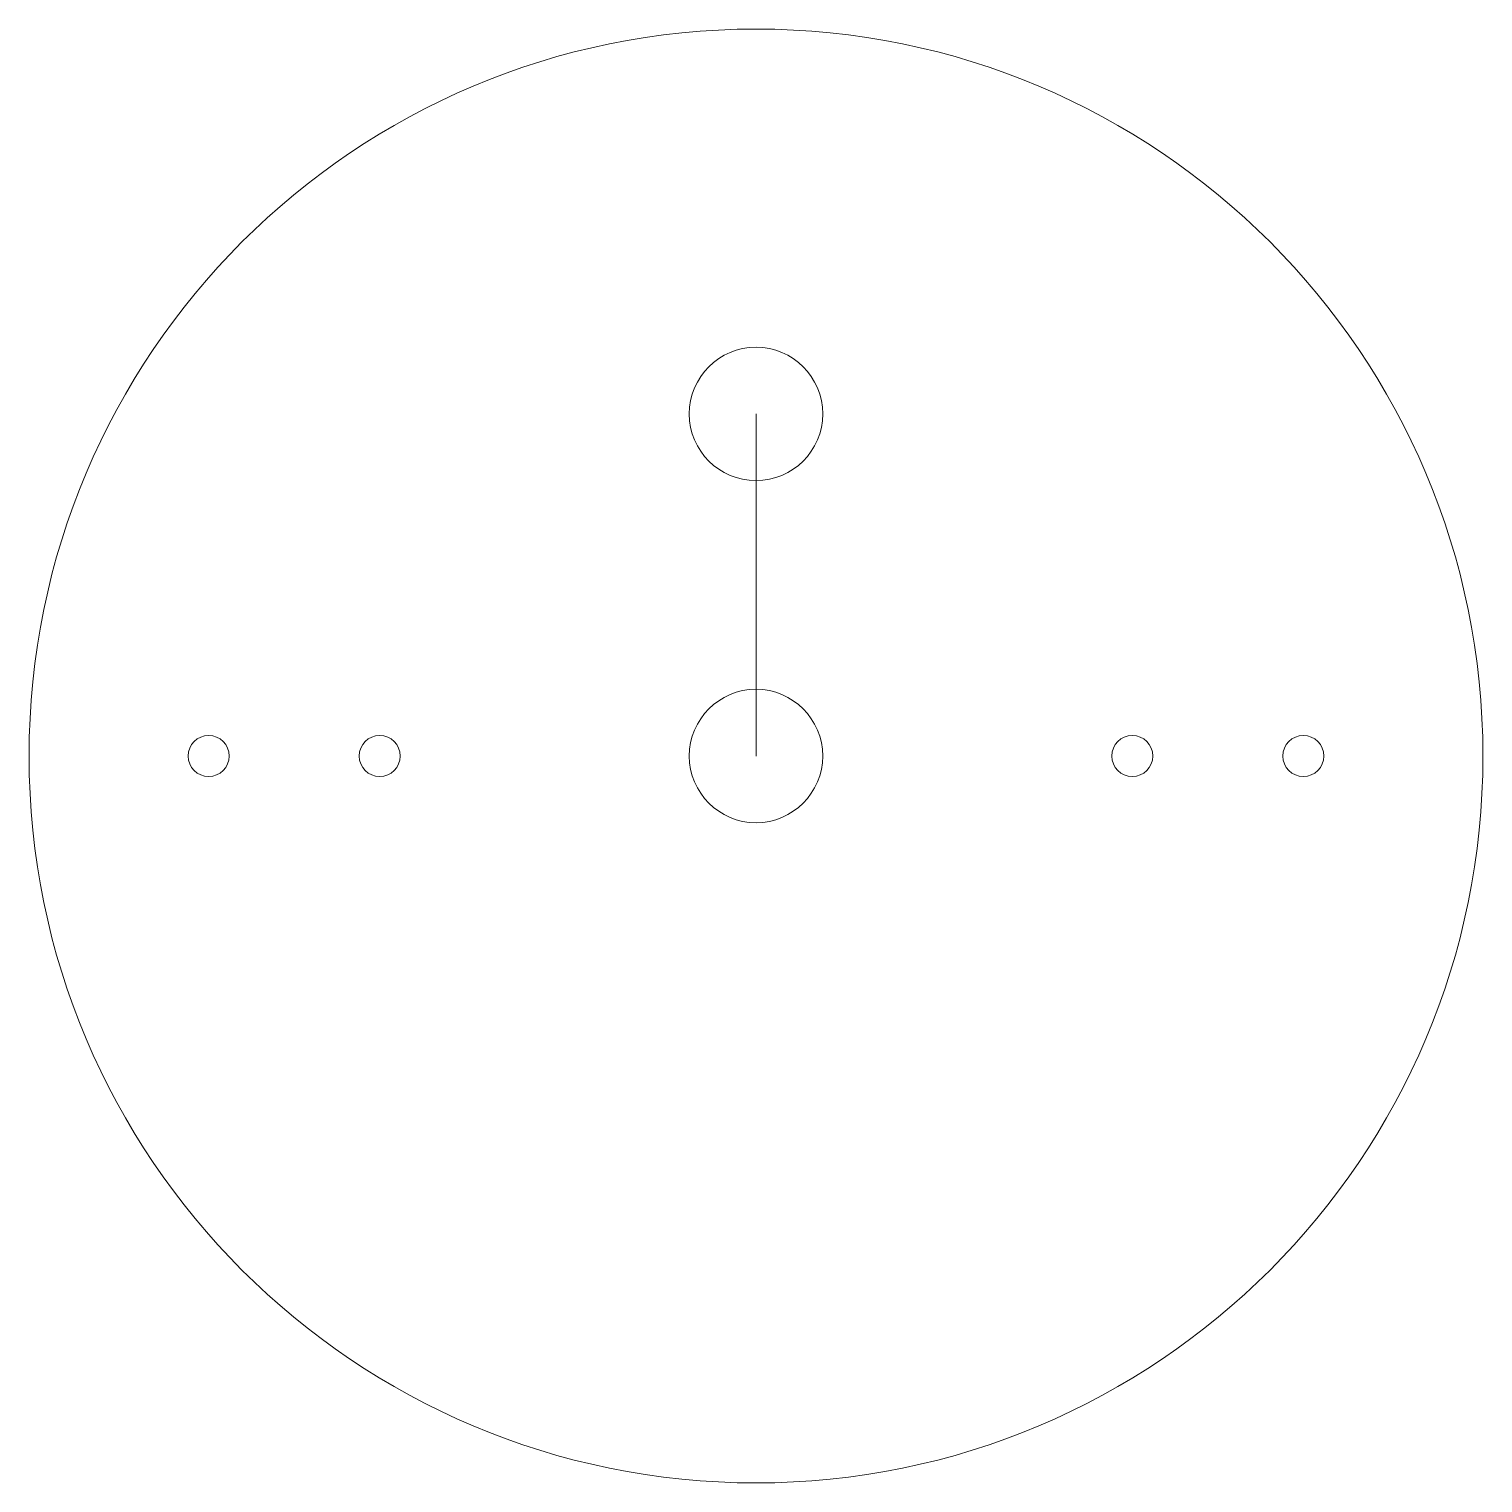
# Model space of a CAD drawing. Extents: x 0.12 to 4.38, y 0.12 to 4.38.
import ezdxf

# ---------------------------------------------------------------- set-up
doc = ezdxf.new("R2010")
doc.units = 0
doc.header["$MEASUREMENT"] = 0
doc.layers.add('holes', color=1, linetype='Continuous')
doc.layers.add('outline', color=3, linetype='Continuous')

msp = doc.modelspace()

# ---------------------------------------------------------------- linework, layer by layer
at = {"linetype": 'Continuous', "lineweight": 0, "flags": 128}
msp.add_lwpolyline([(2.25, 2.25), (2.25, 3.25)], dxfattribs=at)
at = {"layer": 'holes', "linetype": 'Continuous', "lineweight": 0}
for centre, radius in [((2.25, 3.25), 0.195), ((2.25, 2.25), 0.195), ((0.65, 2.25), 0.06), ((1.15, 2.25), 0.06), ((3.35, 2.25), 0.06), ((3.85, 2.25), 0.06)]:
    msp.add_circle(centre, radius, dxfattribs=at)
at = {"layer": 'outline', "linetype": 'Continuous', "lineweight": 0}
msp.add_circle((2.25, 2.25), 2.125, dxfattribs=at)

doc.saveas('drawing.dxf')
